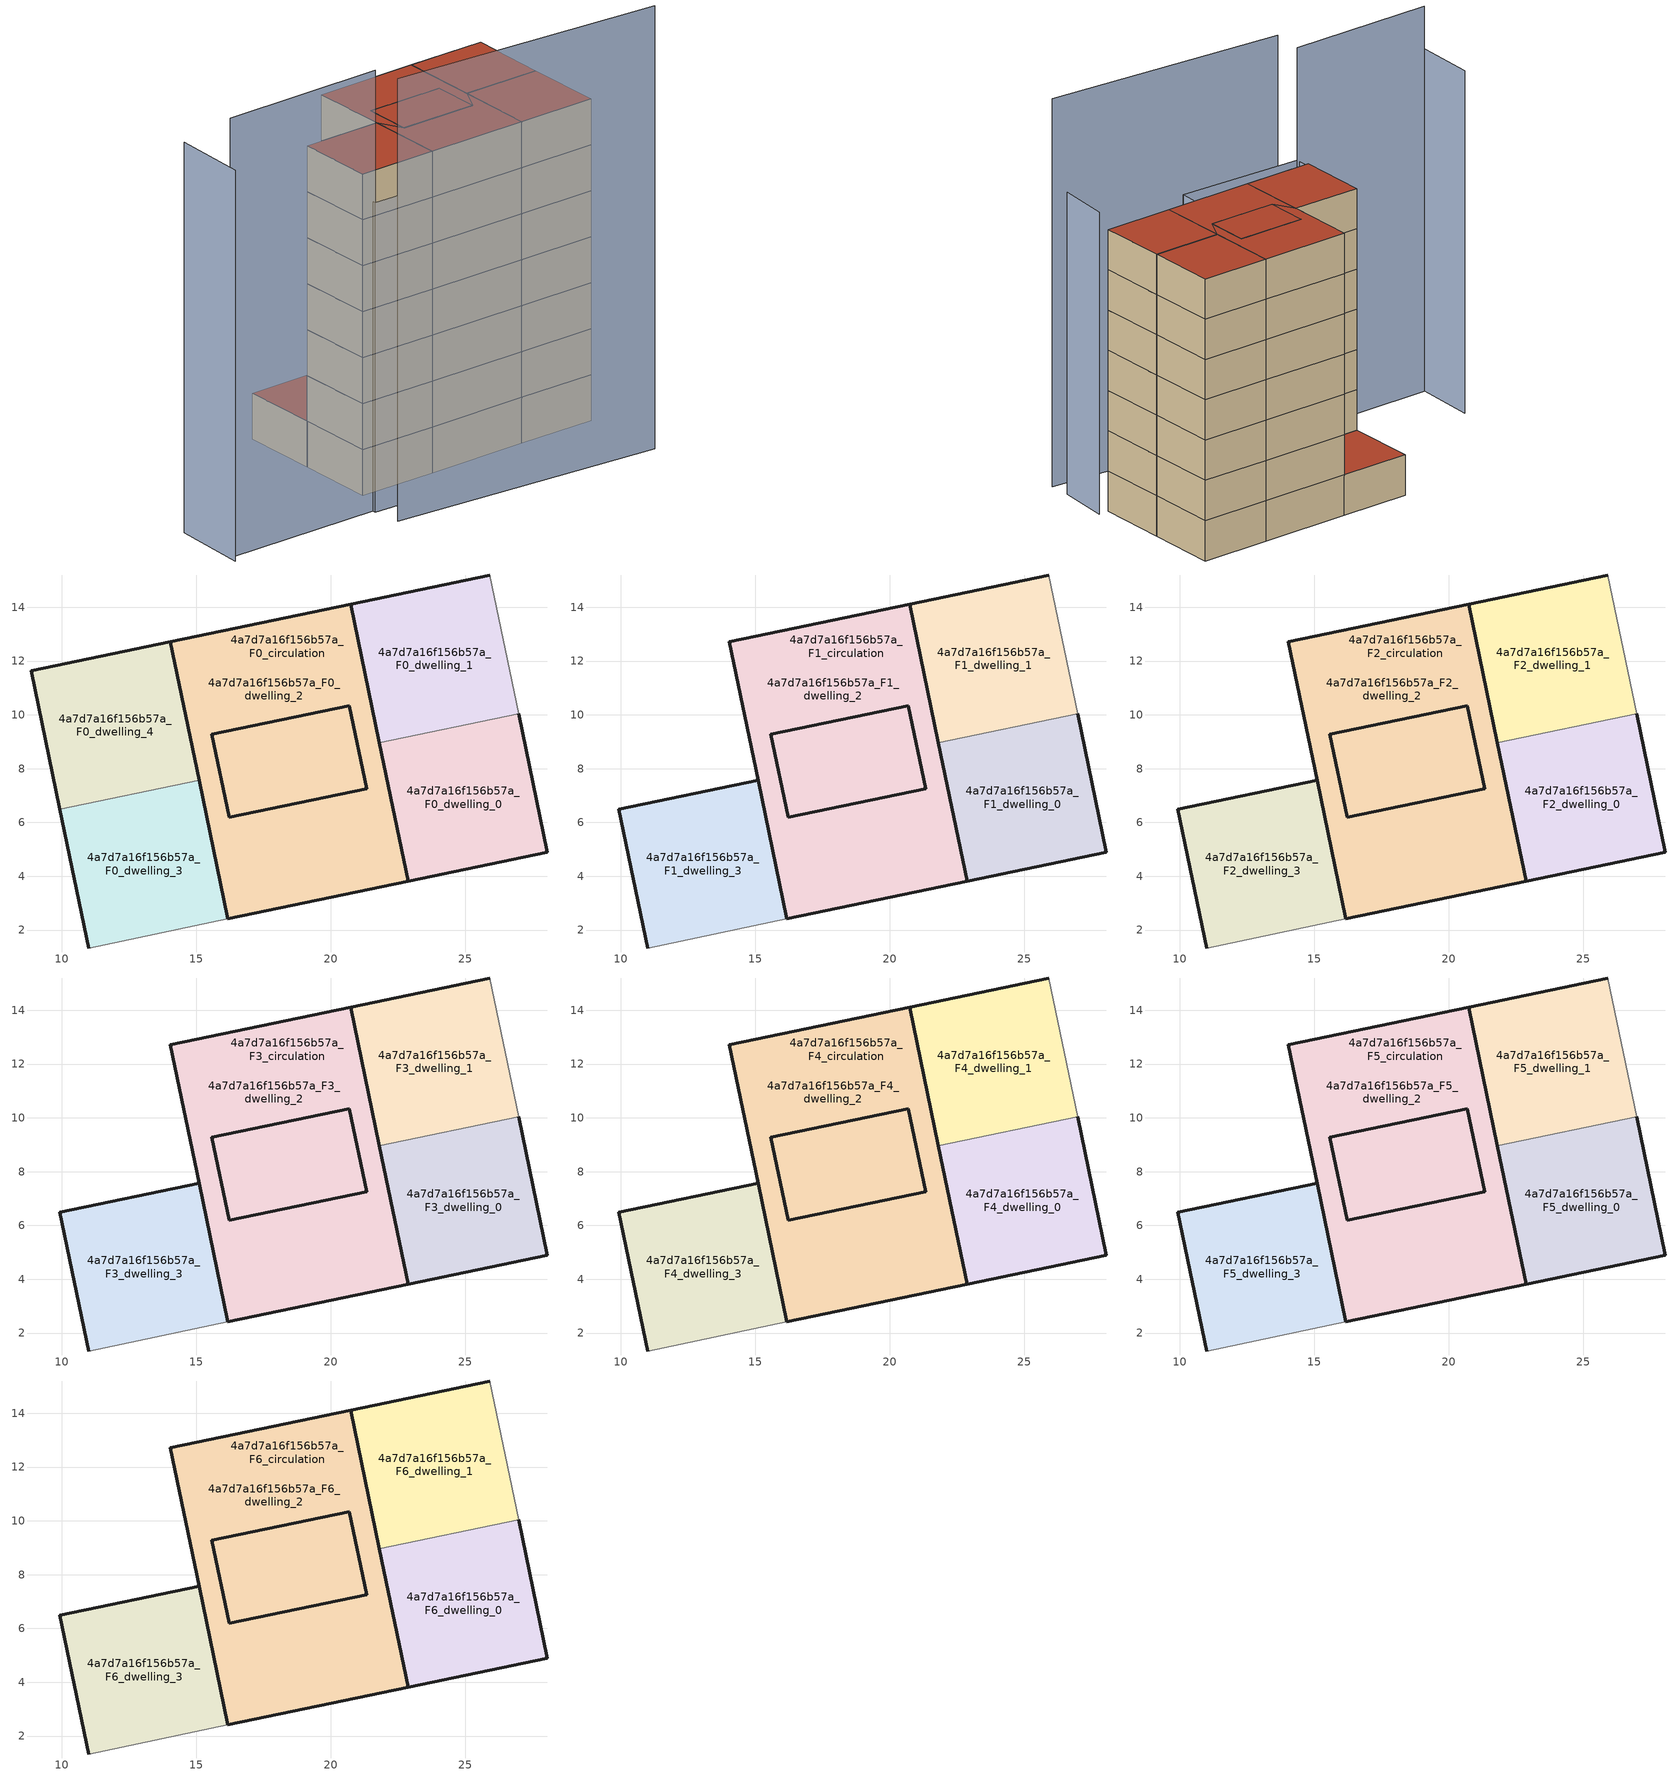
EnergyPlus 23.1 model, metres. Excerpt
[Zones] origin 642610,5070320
4a7d7a16f156b57a_F0_dwelling_0
 floor ground (EU_floor_Construction): 26.98,10.04 28.06,4.89 22.89,3.81 21.81,8.96 z0
 wall outside (EU_wall_Construction): 21.81,8.96 22.89,3.81 28.06,4.89 26.98,10.04 z0:3
 wall to 4a7d7a16f156b57a_F0_dwelling_1 (EU_wall_Construction): 26.98,10.04 21.81,8.96 z0:3
4a7d7a16f156b57a_F0_dwelling_1
 floor ground (EU_floor_Construction): 25.91,15.2 26.98,10.04 21.81,8.96 20.74,14.12 z0
 wall outside (EU_wall_Construction): 25.91,15.2 20.74,14.12 21.81,8.96 z0:3
 wall adiabatic (EU_wall_Construction): 26.98,10.04 25.91,15.2 z0:3
4a7d7a16f156b57a_F0_dwelling_2
 floor ground (EU_floor_Construction): 20.69,10.35 21.34,7.25 16.22,6.19 15.58,9.28 z0; 20.74,14.12 21.81,8.96 21.34,7.25 20.69,10.35 15.58,9.28 16.22,6.19 15.1,7.57 14.03,12.72 z0; 21.81,8.96 22.89,3.81 16.18,2.41 15.1,7.57 16.22,6.19 21.34,7.25 z0
 wall outside (EU_wall_Construction): 16.18,2.41 22.89,3.81 21.81,8.96 20.74,14.12 14.03,12.72 15.1,7.57 16.18,2.41 z0:3
4a7d7a16f156b57a_F0_dwelling_3
 floor ground (EU_floor_Construction): 15.1,7.57 16.18,2.41 11.01,1.33 9.93,6.49 z0
 wall outside (EU_wall_Construction): 16.18,2.41 15.1,7.57 / 9.93,6.49 11.01,1.33 z0:3
 wall adiabatic (EU_wall_Construction): 11.01,1.33 16.18,2.41 z0:3
 wall to 4a7d7a16f156b57a_F0_dwelling_4 (EU_wall_Construction): 15.1,7.57 9.93,6.49 z0:3
4a7d7a16f156b57a_F0_dwelling_4
 floor ground (EU_floor_Construction): 14.03,12.72 15.1,7.57 9.93,6.49 8.86,11.64 z0
 wall outside (EU_wall_Construction): 15.1,7.57 14.03,12.72 8.86,11.64 9.93,6.49 z0:3
 roof outside (EU_roof_Construction): 15.1,7.57 14.03,12.72 8.86,11.64 9.93,6.49 z3
4a7d7a16f156b57a_F0_circulation
 floor ground (EU_floor_Construction): 20.69,10.35 21.34,7.25 16.22,6.19 15.58,9.28 z0; 20.74,14.12 21.81,8.96 21.34,7.25 20.69,10.35 15.58,9.28 16.22,6.19 15.1,7.57 14.03,12.72 z0; 21.81,8.96 22.89,3.81 16.18,2.41 15.1,7.57 16.22,6.19 21.34,7.25 z0
 wall outside (EU_wall_Construction): 15.58,9.28 16.22,6.19 21.34,7.25 20.69,10.35 15.58,9.28 z0:3
4a7d7a16f156b57a_F1_dwelling_0
 floor to 4a7d7a16f156b57a_F0_dwelling_0 (EU_floor_Construction): 26.98,10.04 28.06,4.89 22.89,3.81 21.81,8.96 z3
 wall outside (EU_wall_Construction): 21.81,8.96 22.89,3.81 28.06,4.89 26.98,10.04 z3:6
 wall to 4a7d7a16f156b57a_F1_dwelling_1 (EU_wall_Construction): 26.98,10.04 21.81,8.96 z3:6
4a7d7a16f156b57a_F1_dwelling_1
 floor to 4a7d7a16f156b57a_F0_dwelling_1 (EU_floor_Construction): 25.91,15.2 26.98,10.04 21.81,8.96 20.74,14.12 z3
 wall outside (EU_wall_Construction): 25.91,15.2 20.74,14.12 21.81,8.96 z3:6
 wall adiabatic (EU_wall_Construction): 26.98,10.04 25.91,15.2 z3:6
4a7d7a16f156b57a_F1_dwelling_2
 floor outside (EU_floor_Construction): 21.81,8.96 22.89,3.81 16.18,2.41 15.1,7.57 16.22,6.19 21.34,7.25 z3; 20.74,14.12 21.81,8.96 21.34,7.25 20.69,10.35 15.58,9.28 16.22,6.19 15.1,7.57 14.03,12.72 z3; 20.69,10.35 21.34,7.25 16.22,6.19 15.58,9.28 z3
 wall outside (EU_wall_Construction): 16.18,2.41 22.89,3.81 21.81,8.96 20.74,14.12 14.03,12.72 15.1,7.57 16.18,2.41 z3:6
4a7d7a16f156b57a_F1_dwelling_3
 floor to 4a7d7a16f156b57a_F0_dwelling_3 (EU_floor_Construction): 15.1,7.57 16.18,2.41 11.01,1.33 9.93,6.49 z3
 wall outside (EU_wall_Construction): 16.18,2.41 15.1,7.57 9.93,6.49 11.01,1.33 z3:6
 wall adiabatic (EU_wall_Construction): 11.01,1.33 16.18,2.41 z3:6
4a7d7a16f156b57a_F1_circulation
 floor to 4a7d7a16f156b57a_F0_circulation (EU_floor_Construction): 20.69,10.35 21.34,7.25 16.22,6.19 15.58,9.28 z3; 20.74,14.12 21.81,8.96 21.34,7.25 20.69,10.35 15.58,9.28 16.22,6.19 15.1,7.57 14.03,12.72 z3; 21.81,8.96 22.89,3.81 16.18,2.41 15.1,7.57 16.22,6.19 21.34,7.25 z3
 wall outside (EU_wall_Construction): 15.58,9.28 16.22,6.19 21.34,7.25 20.69,10.35 15.58,9.28 z3:6
4a7d7a16f156b57a_F2_dwelling_0
 floor to 4a7d7a16f156b57a_F1_dwelling_0 (EU_floor_Construction): 26.98,10.04 28.06,4.89 22.89,3.81 21.81,8.96 z6
 wall outside (EU_wall_Construction): 21.81,8.96 22.89,3.81 28.06,4.89 26.98,10.04 z6:9
 wall to 4a7d7a16f156b57a_F2_dwelling_1 (EU_wall_Construction): 26.98,10.04 21.81,8.96 z6:9
4a7d7a16f156b57a_F2_dwelling_1
 floor to 4a7d7a16f156b57a_F1_dwelling_1 (EU_floor_Construction): 25.91,15.2 26.98,10.04 21.81,8.96 20.74,14.12 z6
 wall outside (EU_wall_Construction): 25.91,15.2 20.74,14.12 21.81,8.96 z6:9
 wall adiabatic (EU_wall_Construction): 26.98,10.04 25.91,15.2 z6:9
4a7d7a16f156b57a_F2_dwelling_2
 floor outside (EU_floor_Construction): 21.81,8.96 22.89,3.81 16.18,2.41 15.1,7.57 16.22,6.19 21.34,7.25 z6; 20.74,14.12 21.81,8.96 21.34,7.25 20.69,10.35 15.58,9.28 16.22,6.19 15.1,7.57 14.03,12.72 z6; 20.69,10.35 21.34,7.25 16.22,6.19 15.58,9.28 z6
 wall outside (EU_wall_Construction): 16.18,2.41 22.89,3.81 21.81,8.96 20.74,14.12 14.03,12.72 15.1,7.57 16.18,2.41 z6:9
4a7d7a16f156b57a_F2_dwelling_3
 floor to 4a7d7a16f156b57a_F1_dwelling_3 (EU_floor_Construction): 15.1,7.57 16.18,2.41 11.01,1.33 9.93,6.49 z6
 wall outside (EU_wall_Construction): 16.18,2.41 15.1,7.57 9.93,6.49 11.01,1.33 z6:9
 wall adiabatic (EU_wall_Construction): 11.01,1.33 16.18,2.41 z6:9
4a7d7a16f156b57a_F2_circulation
 floor to 4a7d7a16f156b57a_F1_circulation (EU_floor_Construction): 20.69,10.35 21.34,7.25 16.22,6.19 15.58,9.28 z6; 20.74,14.12 21.81,8.96 21.34,7.25 20.69,10.35 15.58,9.28 16.22,6.19 15.1,7.57 14.03,12.72 z6; 21.81,8.96 22.89,3.81 16.18,2.41 15.1,7.57 16.22,6.19 21.34,7.25 z6
 wall outside (EU_wall_Construction): 15.58,9.28 16.22,6.19 21.34,7.25 20.69,10.35 15.58,9.28 z6:9
4a7d7a16f156b57a_F3_dwelling_0
 floor to 4a7d7a16f156b57a_F2_dwelling_0 (EU_floor_Construction): 26.98,10.04 28.06,4.89 22.89,3.81 21.81,8.96 z9
 wall outside (EU_wall_Construction): 21.81,8.96 22.89,3.81 28.06,4.89 26.98,10.04 z9:12
 wall to 4a7d7a16f156b57a_F3_dwelling_1 (EU_wall_Construction): 26.98,10.04 21.81,8.96 z9:12
4a7d7a16f156b57a_F3_dwelling_1
 floor to 4a7d7a16f156b57a_F2_dwelling_1 (EU_floor_Construction): 25.91,15.2 26.98,10.04 21.81,8.96 20.74,14.12 z9
 wall outside (EU_wall_Construction): 25.91,15.2 20.74,14.12 21.81,8.96 z9:12
 wall adiabatic (EU_wall_Construction): 26.98,10.04 25.91,15.2 z9:12
4a7d7a16f156b57a_F3_dwelling_2
 floor outside (EU_floor_Construction): 21.81,8.96 22.89,3.81 16.18,2.41 15.1,7.57 16.22,6.19 21.34,7.25 z9; 20.74,14.12 21.81,8.96 21.34,7.25 20.69,10.35 15.58,9.28 16.22,6.19 15.1,7.57 14.03,12.72 z9; 20.69,10.35 21.34,7.25 16.22,6.19 15.58,9.28 z9
 wall outside (EU_wall_Construction): 16.18,2.41 22.89,3.81 21.81,8.96 20.74,14.12 14.03,12.72 15.1,7.57 16.18,2.41 z9:12
4a7d7a16f156b57a_F3_dwelling_3
 floor to 4a7d7a16f156b57a_F2_dwelling_3 (EU_floor_Construction): 15.1,7.57 16.18,2.41 11.01,1.33 9.93,6.49 z9
 wall outside (EU_wall_Construction): 16.18,2.41 15.1,7.57 9.93,6.49 11.01,1.33 z9:12
 wall adiabatic (EU_wall_Construction): 11.01,1.33 16.18,2.41 z9:12
4a7d7a16f156b57a_F3_circulation
 floor to 4a7d7a16f156b57a_F2_circulation (EU_floor_Construction): 20.69,10.35 21.34,7.25 16.22,6.19 15.58,9.28 z9; 20.74,14.12 21.81,8.96 21.34,7.25 20.69,10.35 15.58,9.28 16.22,6.19 15.1,7.57 14.03,12.72 z9; 21.81,8.96 22.89,3.81 16.18,2.41 15.1,7.57 16.22,6.19 21.34,7.25 z9
 wall outside (EU_wall_Construction): 15.58,9.28 16.22,6.19 21.34,7.25 20.69,10.35 15.58,9.28 z9:12
4a7d7a16f156b57a_F4_dwelling_0
 floor to 4a7d7a16f156b57a_F3_dwelling_0 (EU_floor_Construction): 26.98,10.04 28.06,4.89 22.89,3.81 21.81,8.96 z12
 wall outside (EU_wall_Construction): 21.81,8.96 22.89,3.81 28.06,4.89 26.98,10.04 z12:15
 wall to 4a7d7a16f156b57a_F4_dwelling_1 (EU_wall_Construction): 26.98,10.04 21.81,8.96 z12:15
4a7d7a16f156b57a_F4_dwelling_1
 floor to 4a7d7a16f156b57a_F3_dwelling_1 (EU_floor_Construction): 25.91,15.2 26.98,10.04 21.81,8.96 20.74,14.12 z12
 wall outside (EU_wall_Construction): 25.91,15.2 20.74,14.12 21.81,8.96 z12:15
 wall adiabatic (EU_wall_Construction): 26.98,10.04 25.91,15.2 z12:15
4a7d7a16f156b57a_F4_dwelling_2
 floor outside (EU_floor_Construction): 21.81,8.96 22.89,3.81 16.18,2.41 15.1,7.57 16.22,6.19 21.34,7.25 z12; 20.74,14.12 21.81,8.96 21.34,7.25 20.69,10.35 15.58,9.28 16.22,6.19 15.1,7.57 14.03,12.72 z12; 20.69,10.35 21.34,7.25 16.22,6.19 15.58,9.28 z12
 wall outside (EU_wall_Construction): 16.18,2.41 22.89,3.81 21.81,8.96 20.74,14.12 14.03,12.72 15.1,7.57 16.18,2.41 z12:15
4a7d7a16f156b57a_F4_dwelling_3
 floor to 4a7d7a16f156b57a_F3_dwelling_3 (EU_floor_Construction): 15.1,7.57 16.18,2.41 11.01,1.33 9.93,6.49 z12
 wall outside (EU_wall_Construction): 16.18,2.41 15.1,7.57 9.93,6.49 11.01,1.33 z12:15
 wall adiabatic (EU_wall_Construction): 11.01,1.33 16.18,2.41 z12:15
4a7d7a16f156b57a_F4_circulation
 floor to 4a7d7a16f156b57a_F3_circulation (EU_floor_Construction): 20.69,10.35 21.34,7.25 16.22,6.19 15.58,9.28 z12; 20.74,14.12 21.81,8.96 21.34,7.25 20.69,10.35 15.58,9.28 16.22,6.19 15.1,7.57 14.03,12.72 z12; 21.81,8.96 22.89,3.81 16.18,2.41 15.1,7.57 16.22,6.19 21.34,7.25 z12
 wall outside (EU_wall_Construction): 15.58,9.28 16.22,6.19 21.34,7.25 20.69,10.35 15.58,9.28 z12:15
4a7d7a16f156b57a_F5_dwelling_0
 floor to 4a7d7a16f156b57a_F4_dwelling_0 (EU_floor_Construction): 26.98,10.04 28.06,4.89 22.89,3.81 21.81,8.96 z15
 wall outside (EU_wall_Construction): 21.81,8.96 22.89,3.81 28.06,4.89 26.98,10.04 z15:18
 wall to 4a7d7a16f156b57a_F5_dwelling_1 (EU_wall_Construction): 26.98,10.04 21.81,8.96 z15:18
4a7d7a16f156b57a_F5_dwelling_1
 floor to 4a7d7a16f156b57a_F4_dwelling_1 (EU_floor_Construction): 25.91,15.2 26.98,10.04 21.81,8.96 20.74,14.12 z15
 wall outside (EU_wall_Construction): 25.91,15.2 20.74,14.12 21.81,8.96 z15:18
 wall adiabatic (EU_wall_Construction): 26.98,10.04 25.91,15.2 z15:18
4a7d7a16f156b57a_F5_dwelling_2
 floor outside (EU_floor_Construction): 21.81,8.96 22.89,3.81 16.18,2.41 15.1,7.57 16.22,6.19 21.34,7.25 z15; 20.74,14.12 21.81,8.96 21.34,7.25 20.69,10.35 15.58,9.28 16.22,6.19 15.1,7.57 14.03,12.72 z15; 20.69,10.35 21.34,7.25 16.22,6.19 15.58,9.28 z15
 wall outside (EU_wall_Construction): 16.18,2.41 22.89,3.81 21.81,8.96 20.74,14.12 14.03,12.72 15.1,7.57 16.18,2.41 z15:18
4a7d7a16f156b57a_F5_dwelling_3
 floor to 4a7d7a16f156b57a_F4_dwelling_3 (EU_floor_Construction): 15.1,7.57 16.18,2.41 11.01,1.33 9.93,6.49 z15
 wall outside (EU_wall_Construction): 16.18,2.41 15.1,7.57 9.93,6.49 11.01,1.33 z15:18
 wall adiabatic (EU_wall_Construction): 11.01,1.33 16.18,2.41 z15:18
4a7d7a16f156b57a_F5_circulation
 floor to 4a7d7a16f156b57a_F4_circulation (EU_floor_Construction): 20.69,10.35 21.34,7.25 16.22,6.19 15.58,9.28 z15; 20.74,14.12 21.81,8.96 21.34,7.25 20.69,10.35 15.58,9.28 16.22,6.19 15.1,7.57 14.03,12.72 z15; 21.81,8.96 22.89,3.81 16.18,2.41 15.1,7.57 16.22,6.19 21.34,7.25 z15
 wall outside (EU_wall_Construction): 15.58,9.28 16.22,6.19 21.34,7.25 20.69,10.35 15.58,9.28 z15:18
4a7d7a16f156b57a_F6_dwelling_0
 floor to 4a7d7a16f156b57a_F5_dwelling_0 (EU_floor_Construction): 26.98,10.04 28.06,4.89 22.89,3.81 21.81,8.96 z18
 wall outside (EU_wall_Construction): 21.81,8.96 22.89,3.81 28.06,4.89 26.98,10.04 z18:21
 wall to 4a7d7a16f156b57a_F6_dwelling_1 (EU_wall_Construction): 26.98,10.04 21.81,8.96 z18:21
 roof outside (EU_roof_Construction): 28.06,4.89 26.98,10.04 21.81,8.96 22.89,3.81 z21
4a7d7a16f156b57a_F6_dwelling_1
 floor to 4a7d7a16f156b57a_F5_dwelling_1 (EU_floor_Construction): 25.91,15.2 26.98,10.04 21.81,8.96 20.74,14.12 z18
 wall outside (EU_wall_Construction): 25.91,15.2 20.74,14.12 21.81,8.96 z18:21
 wall adiabatic (EU_wall_Construction): 26.98,10.04 25.91,15.2 z18:21
 roof outside (EU_roof_Construction): 26.98,10.04 25.91,15.2 20.74,14.12 21.81,8.96 z21
4a7d7a16f156b57a_F6_dwelling_2
 floor outside (EU_floor_Construction): 21.81,8.96 22.89,3.81 16.18,2.41 15.1,7.57 16.22,6.19 21.34,7.25 z18; 20.74,14.12 21.81,8.96 21.34,7.25 20.69,10.35 15.58,9.28 16.22,6.19 15.1,7.57 14.03,12.72 z18; 20.69,10.35 21.34,7.25 16.22,6.19 15.58,9.28 z18
 wall outside (EU_wall_Construction): 16.18,2.41 22.89,3.81 21.81,8.96 20.74,14.12 14.03,12.72 15.1,7.57 16.18,2.41 z18:21
 roof outside (EU_roof_Construction): 21.34,7.25 21.81,8.96 20.74,14.12 14.03,12.72 15.1,7.57 16.22,6.19 15.58,9.28 20.69,10.35 z21; 21.34,7.25 20.69,10.35 15.58,9.28 16.22,6.19 z21; 22.89,3.81 21.81,8.96 21.34,7.25 16.22,6.19 15.1,7.57 16.18,2.41 z21
4a7d7a16f156b57a_F6_dwelling_3
 floor to 4a7d7a16f156b57a_F5_dwelling_3 (EU_floor_Construction): 15.1,7.57 16.18,2.41 11.01,1.33 9.93,6.49 z18
 wall outside (EU_wall_Construction): 16.18,2.41 15.1,7.57 9.93,6.49 11.01,1.33 z18:21
 wall adiabatic (EU_wall_Construction): 11.01,1.33 16.18,2.41 z18:21
 roof outside (EU_roof_Construction): 16.18,2.41 15.1,7.57 9.93,6.49 11.01,1.33 z21
4a7d7a16f156b57a_F6_circulation
 floor to 4a7d7a16f156b57a_F5_circulation (EU_floor_Construction): 20.69,10.35 21.34,7.25 16.22,6.19 15.58,9.28 z18; 20.74,14.12 21.81,8.96 21.34,7.25 20.69,10.35 15.58,9.28 16.22,6.19 15.1,7.57 14.03,12.72 z18; 21.81,8.96 22.89,3.81 16.18,2.41 15.1,7.57 16.22,6.19 21.34,7.25 z18
 wall outside (EU_wall_Construction): 15.58,9.28 16.22,6.19 21.34,7.25 20.69,10.35 15.58,9.28 z18:21
 roof outside (EU_roof_Construction): 21.34,7.25 21.81,8.96 20.74,14.12 14.03,12.72 15.1,7.57 16.22,6.19 15.58,9.28 20.69,10.35 z21; 21.34,7.25 20.69,10.35 15.58,9.28 16.22,6.19 z21; 22.89,3.81 21.81,8.96 21.34,7.25 16.22,6.19 15.1,7.57 16.18,2.41 z21
shading: 11.17,-2.91 29.6,-0.47 z0:28.9; 10.18,1.34 19.69,2.93 / 19.69,2.93 20.1,0.5 / 20.1,0.5 10.59,-1.1 / 10.59,-1.1 10.18,1.34 z0:20.2; 29.27,1.12 28.8,5.03 z0:22.5; -0.1,-3.12 10.74,-0.85 z0:28.7; -0.91,1.37 -0.03,-3.66 z0:25.5
[Building]
EU S2 Campaign: North Axis=0; Terrain=City; Solar Distribution=FullExterior
[Site:Location]
Lyon-Bron: Latitude=45.75; Longitude=5; Time Zone=1; Elevation=198
[SizingPeriod:WeatherFileDays]
AnnualSizingPeriod: Begin Month=1; Begin Day of Month=1; End Month=12; End Day of Month=31; Day of Week for Start Day=Monday; Use Weather File Daylight Saving Period=No; Use Weather File Rain and Snow Indicators=No
[MATERIAL]
EU_InternalMass_Material: Roughness=MediumRough; Thickness=0.1; Conductivity=1; Density=1800; Specific Heat=900; Thermal Absorptance=0.9; Solar Absorptance=0.7; Visible Absorptance=0.7
[MATERIAL:NOMASS] Roughness=MediumRough; Thermal Absorptance=0.9; Solar Absorptance=0.7; Visible Absorptance=0.7
Name | Thermal Resistance
EU_wall_NoMass | 0.776494
EU_roof_NoMass | 0.486893
EU_floor_NoMass | 0.421597
[CONSTRUCTION]
EU_wall_Construction: EU_wall_NoMass
EU_roof_Construction: EU_roof_NoMass
EU_floor_Construction: EU_floor_NoMass
EU_InternalMass_Construction: EU_InternalMass_Material
[ZONE] Type=1; Multiplier=1; Ceiling Height=autocalculate; Floor Area=autocalculate; Part of Total Floor Area=Yes
Name | Volume
4a7d7a16f156b57a_F0_dwelling_0; 4a7d7a16f156b57a_F1_dwelling_0; 4a7d7a16f156b57a_F2_dwelling_0; 4a7d7a16f156b57a_F3_dwelling_0; 4a7d7a16f156b57a_F4_dwelling_0; 4a7d7a16f156b57a_F5_dwelling_0; 4a7d7a16f156b57a_F6_dwelling_0; 4a7d7a16f156b57a_F0_dwelling_4 | 83.4734
4a7d7a16f156b57a_F0_dwelling_1; 4a7d7a16f156b57a_F1_dwelling_1; 4a7d7a16f156b57a_F2_dwelling_1; 4a7d7a16f156b57a_F3_dwelling_1; 4a7d7a16f156b57a_F4_dwelling_1; 4a7d7a16f156b57a_F5_dwelling_1; 4a7d7a16f156b57a_F6_dwelling_1 | 83.4727
4a7d7a16f156b57a_F0_dwelling_2; 4a7d7a16f156b57a_F1_dwelling_2; 4a7d7a16f156b57a_F2_dwelling_2; 4a7d7a16f156b57a_F3_dwelling_2; 4a7d7a16f156b57a_F4_dwelling_2; 4a7d7a16f156b57a_F5_dwelling_2; 4a7d7a16f156b57a_F6_dwelling_2; 4a7d7a16f156b57a_F0_circulation; 4a7d7a16f156b57a_F1_circulation; 4a7d7a16f156b57a_F2_circulation; 4a7d7a16f156b57a_F3_circulation; 4a7d7a16f156b57a_F4_circulation; 4a7d7a16f156b57a_F5_circulation; 4a7d7a16f156b57a_F6_circulation | 216.48
4a7d7a16f156b57a_F0_dwelling_3; 4a7d7a16f156b57a_F1_dwelling_3; 4a7d7a16f156b57a_F2_dwelling_3; 4a7d7a16f156b57a_F3_dwelling_3; 4a7d7a16f156b57a_F4_dwelling_3; 4a7d7a16f156b57a_F5_dwelling_3; 4a7d7a16f156b57a_F6_dwelling_3 | 83.4749
[INTERNALMASS] Construction=EU_InternalMass_Construction
Name | Zone or ZoneList | Surface Area
4a7d7a16f156b57a_F0_dwelling_0_EU_InternalMass | 4a7d7a16f156b57a_F0_dwelling_0 | 27.8244
4a7d7a16f156b57a_F0_dwelling_1_EU_InternalMass | 4a7d7a16f156b57a_F0_dwelling_1 | 27.8244
4a7d7a16f156b57a_F0_dwelling_2_EU_InternalMass | 4a7d7a16f156b57a_F0_dwelling_2 | 55.6488
4a7d7a16f156b57a_F0_dwelling_3_EU_InternalMass | 4a7d7a16f156b57a_F0_dwelling_3 | 27.8244
4a7d7a16f156b57a_F0_dwelling_4_EU_InternalMass | 4a7d7a16f156b57a_F0_dwelling_4 | 27.8244
4a7d7a16f156b57a_F1_dwelling_0_EU_InternalMass | 4a7d7a16f156b57a_F1_dwelling_0 | 41.7366
4a7d7a16f156b57a_F1_dwelling_1_EU_InternalMass | 4a7d7a16f156b57a_F1_dwelling_1 | 41.7366
4a7d7a16f156b57a_F1_dwelling_2_EU_InternalMass | 4a7d7a16f156b57a_F1_dwelling_2 | 41.7366
4a7d7a16f156b57a_F1_dwelling_3_EU_InternalMass | 4a7d7a16f156b57a_F1_dwelling_3 | 41.7366
4a7d7a16f156b57a_F2_dwelling_0_EU_InternalMass | 4a7d7a16f156b57a_F2_dwelling_0 | 41.7366
4a7d7a16f156b57a_F2_dwelling_1_EU_InternalMass | 4a7d7a16f156b57a_F2_dwelling_1 | 41.7366
4a7d7a16f156b57a_F2_dwelling_2_EU_InternalMass | 4a7d7a16f156b57a_F2_dwelling_2 | 41.7366
4a7d7a16f156b57a_F2_dwelling_3_EU_InternalMass | 4a7d7a16f156b57a_F2_dwelling_3 | 41.7366
4a7d7a16f156b57a_F3_dwelling_0_EU_InternalMass | 4a7d7a16f156b57a_F3_dwelling_0 | 41.7366
4a7d7a16f156b57a_F3_dwelling_1_EU_InternalMass | 4a7d7a16f156b57a_F3_dwelling_1 | 41.7366
4a7d7a16f156b57a_F3_dwelling_2_EU_InternalMass | 4a7d7a16f156b57a_F3_dwelling_2 | 41.7366
4a7d7a16f156b57a_F3_dwelling_3_EU_InternalMass | 4a7d7a16f156b57a_F3_dwelling_3 | 41.7366
4a7d7a16f156b57a_F4_dwelling_0_EU_InternalMass | 4a7d7a16f156b57a_F4_dwelling_0 | 41.7366
4a7d7a16f156b57a_F4_dwelling_1_EU_InternalMass | 4a7d7a16f156b57a_F4_dwelling_1 | 41.7366
4a7d7a16f156b57a_F4_dwelling_2_EU_InternalMass | 4a7d7a16f156b57a_F4_dwelling_2 | 41.7366
4a7d7a16f156b57a_F4_dwelling_3_EU_InternalMass | 4a7d7a16f156b57a_F4_dwelling_3 | 41.7366
4a7d7a16f156b57a_F5_dwelling_0_EU_InternalMass | 4a7d7a16f156b57a_F5_dwelling_0 | 41.7366
4a7d7a16f156b57a_F5_dwelling_1_EU_InternalMass | 4a7d7a16f156b57a_F5_dwelling_1 | 41.7366
4a7d7a16f156b57a_F5_dwelling_2_EU_InternalMass | 4a7d7a16f156b57a_F5_dwelling_2 | 41.7366
4a7d7a16f156b57a_F5_dwelling_3_EU_InternalMass | 4a7d7a16f156b57a_F5_dwelling_3 | 41.7366
4a7d7a16f156b57a_F6_dwelling_0_EU_InternalMass | 4a7d7a16f156b57a_F6_dwelling_0 | 41.7366
4a7d7a16f156b57a_F6_dwelling_1_EU_InternalMass | 4a7d7a16f156b57a_F6_dwelling_1 | 41.7366
4a7d7a16f156b57a_F6_dwelling_2_EU_InternalMass | 4a7d7a16f156b57a_F6_dwelling_2 | 41.7366
4a7d7a16f156b57a_F6_dwelling_3_EU_InternalMass | 4a7d7a16f156b57a_F6_dwelling_3 | 41.7366
[OTHEREQUIPMENT] Fuel Type=Electricity; Design Level Calculation Method=Watts/Area; Power per Zone Floor Area=1; Fraction Latent=0; Fraction Radiant=0; Fraction Lost=0; Carbon Dioxide Generation Rate=0; EndUse Subcategory=EU_Step8_InternalGains
Name | Zone or ZoneList or Space or SpaceList | Schedule
EU_Step8_InternalGain_4a7d7a16f156b57a_F0_dwelling_0_f000 | 4a7d7a16f156b57a_F0_dwelling_0 | EU_Step8_GainSchedule_4a7d7a16f156b57a_F0_dwelling_0_f000
EU_Step8_InternalGain_4a7d7a16f156b57a_F0_dwelling_1_f000 | 4a7d7a16f156b57a_F0_dwelling_1 | EU_Step8_GainSchedule_4a7d7a16f156b57a_F0_dwelling_1_f000
EU_Step8_InternalGain_4a7d7a16f156b57a_F0_dwelling_2_f000 | 4a7d7a16f156b57a_F0_dwelling_2 | EU_Step8_GainSchedule_4a7d7a16f156b57a_F0_dwelling_2_f000
EU_Step8_InternalGain_4a7d7a16f156b57a_F0_dwelling_3_f000 | 4a7d7a16f156b57a_F0_dwelling_3 | EU_Step8_GainSchedule_4a7d7a16f156b57a_F0_dwelling_3_f000
EU_Step8_InternalGain_4a7d7a16f156b57a_F0_dwelling_4_f000 | 4a7d7a16f156b57a_F0_dwelling_4 | EU_Step8_GainSchedule_4a7d7a16f156b57a_F0_dwelling_4_f000
EU_Step8_InternalGain_4a7d7a16f156b57a_F1_dwelling_0_f000 | 4a7d7a16f156b57a_F1_dwelling_0 | EU_Step8_GainSchedule_4a7d7a16f156b57a_F1_dwelling_0_f000
EU_Step8_InternalGain_4a7d7a16f156b57a_F1_dwelling_1_f000 | 4a7d7a16f156b57a_F1_dwelling_1 | EU_Step8_GainSchedule_4a7d7a16f156b57a_F1_dwelling_1_f000
EU_Step8_InternalGain_4a7d7a16f156b57a_F1_dwelling_2_f000 | 4a7d7a16f156b57a_F1_dwelling_2 | EU_Step8_GainSchedule_4a7d7a16f156b57a_F1_dwelling_2_f000
EU_Step8_InternalGain_4a7d7a16f156b57a_F1_dwelling_3_f000 | 4a7d7a16f156b57a_F1_dwelling_3 | EU_Step8_GainSchedule_4a7d7a16f156b57a_F1_dwelling_3_f000
EU_Step8_InternalGain_4a7d7a16f156b57a_F2_dwelling_0_f000 | 4a7d7a16f156b57a_F2_dwelling_0 | EU_Step8_GainSchedule_4a7d7a16f156b57a_F2_dwelling_0_f000
EU_Step8_InternalGain_4a7d7a16f156b57a_F2_dwelling_1_f000 | 4a7d7a16f156b57a_F2_dwelling_1 | EU_Step8_GainSchedule_4a7d7a16f156b57a_F2_dwelling_1_f000
EU_Step8_InternalGain_4a7d7a16f156b57a_F2_dwelling_2_f000 | 4a7d7a16f156b57a_F2_dwelling_2 | EU_Step8_GainSchedule_4a7d7a16f156b57a_F2_dwelling_2_f000
EU_Step8_InternalGain_4a7d7a16f156b57a_F2_dwelling_3_f000 | 4a7d7a16f156b57a_F2_dwelling_3 | EU_Step8_GainSchedule_4a7d7a16f156b57a_F2_dwelling_3_f000
EU_Step8_InternalGain_4a7d7a16f156b57a_F3_dwelling_0_f000 | 4a7d7a16f156b57a_F3_dwelling_0 | EU_Step8_GainSchedule_4a7d7a16f156b57a_F3_dwelling_0_f000
EU_Step8_InternalGain_4a7d7a16f156b57a_F3_dwelling_1_f000 | 4a7d7a16f156b57a_F3_dwelling_1 | EU_Step8_GainSchedule_4a7d7a16f156b57a_F3_dwelling_1_f000
EU_Step8_InternalGain_4a7d7a16f156b57a_F3_dwelling_2_f000 | 4a7d7a16f156b57a_F3_dwelling_2 | EU_Step8_GainSchedule_4a7d7a16f156b57a_F3_dwelling_2_f000
EU_Step8_InternalGain_4a7d7a16f156b57a_F3_dwelling_3_f000 | 4a7d7a16f156b57a_F3_dwelling_3 | EU_Step8_GainSchedule_4a7d7a16f156b57a_F3_dwelling_3_f000
EU_Step8_InternalGain_4a7d7a16f156b57a_F4_dwelling_0_f000 | 4a7d7a16f156b57a_F4_dwelling_0 | EU_Step8_GainSchedule_4a7d7a16f156b57a_F4_dwelling_0_f000
EU_Step8_InternalGain_4a7d7a16f156b57a_F4_dwelling_1_f000 | 4a7d7a16f156b57a_F4_dwelling_1 | EU_Step8_GainSchedule_4a7d7a16f156b57a_F4_dwelling_1_f000
EU_Step8_InternalGain_4a7d7a16f156b57a_F4_dwelling_2_f000 | 4a7d7a16f156b57a_F4_dwelling_2 | EU_Step8_GainSchedule_4a7d7a16f156b57a_F4_dwelling_2_f000
EU_Step8_InternalGain_4a7d7a16f156b57a_F4_dwelling_3_f000 | 4a7d7a16f156b57a_F4_dwelling_3 | EU_Step8_GainSchedule_4a7d7a16f156b57a_F4_dwelling_3_f000
EU_Step8_InternalGain_4a7d7a16f156b57a_F5_dwelling_0_f000 | 4a7d7a16f156b57a_F5_dwelling_0 | EU_Step8_GainSchedule_4a7d7a16f156b57a_F5_dwelling_0_f000
EU_Step8_InternalGain_4a7d7a16f156b57a_F5_dwelling_1_f000 | 4a7d7a16f156b57a_F5_dwelling_1 | EU_Step8_GainSchedule_4a7d7a16f156b57a_F5_dwelling_1_f000
EU_Step8_InternalGain_4a7d7a16f156b57a_F5_dwelling_2_f000 | 4a7d7a16f156b57a_F5_dwelling_2 | EU_Step8_GainSchedule_4a7d7a16f156b57a_F5_dwelling_2_f000
EU_Step8_InternalGain_4a7d7a16f156b57a_F5_dwelling_3_f000 | 4a7d7a16f156b57a_F5_dwelling_3 | EU_Step8_GainSchedule_4a7d7a16f156b57a_F5_dwelling_3_f000
EU_Step8_InternalGain_4a7d7a16f156b57a_F6_dwelling_0_f000 | 4a7d7a16f156b57a_F6_dwelling_0 | EU_Step8_GainSchedule_4a7d7a16f156b57a_F6_dwelling_0_f000
EU_Step8_InternalGain_4a7d7a16f156b57a_F6_dwelling_1_f000 | 4a7d7a16f156b57a_F6_dwelling_1 | EU_Step8_GainSchedule_4a7d7a16f156b57a_F6_dwelling_1_f000
EU_Step8_InternalGain_4a7d7a16f156b57a_F6_dwelling_2_f000 | 4a7d7a16f156b57a_F6_dwelling_2 | EU_Step8_GainSchedule_4a7d7a16f156b57a_F6_dwelling_2_f000
EU_Step8_InternalGain_4a7d7a16f156b57a_F6_dwelling_3_f000 | 4a7d7a16f156b57a_F6_dwelling_3 | EU_Step8_GainSchedule_4a7d7a16f156b57a_F6_dwelling_3_f000
[ZONEINFILTRATION:DESIGNFLOWRATE] Schedule=EU_AlwaysOn; Design Flow Rate Calculation Method=Flow/Area; Flow Rate per Floor Area=0.0005; Constant Term Coefficient=1; Temperature Term Coefficient=0; Velocity Term Coefficient=0; Velocity Squared Term Coefficient=0
Name | Zone or ZoneList or Space or SpaceList
EU_Circulation_Infiltration_4a7d7a16f156b57a_F0_circulation | 4a7d7a16f156b57a_F0_circulation
EU_Circulation_Infiltration_4a7d7a16f156b57a_F1_circulation | 4a7d7a16f156b57a_F1_circulation
EU_Circulation_Infiltration_4a7d7a16f156b57a_F2_circulation | 4a7d7a16f156b57a_F2_circulation
EU_Circulation_Infiltration_4a7d7a16f156b57a_F3_circulation | 4a7d7a16f156b57a_F3_circulation
EU_Circulation_Infiltration_4a7d7a16f156b57a_F4_circulation | 4a7d7a16f156b57a_F4_circulation
EU_Circulation_Infiltration_4a7d7a16f156b57a_F5_circulation | 4a7d7a16f156b57a_F5_circulation
EU_Circulation_Infiltration_4a7d7a16f156b57a_F6_circulation | 4a7d7a16f156b57a_F6_circulation
[ZONEVENTILATION:DESIGNFLOWRATE] Schedule=EU_AlwaysOn; Design Flow Rate Calculation Method=AirChanges/Hour; Air Changes per Hour=0.693814; Ventilation Type=Natural; Fan Pressure Rise=0; Fan Total Efficiency=1; Constant Term Coefficient=1; Temperature Term Coefficient=0; Velocity Term Coefficient=0; Velocity Squared Term Coefficient=0; Minimum Indoor Temperature=-100; Maximum Indoor Temperature=100; Delta Temperature=-100; Minimum Outdoor Temperature=-100; Maximum Outdoor Temperature=100; Maximum Wind Speed=40
Name | Zone or ZoneList or Space or SpaceList
EU_ConstantAir_4a7d7a16f156b57a_F0_dwelling_0 | 4a7d7a16f156b57a_F0_dwelling_0
EU_ConstantAir_4a7d7a16f156b57a_F0_dwelling_1 | 4a7d7a16f156b57a_F0_dwelling_1
EU_ConstantAir_4a7d7a16f156b57a_F0_dwelling_2 | 4a7d7a16f156b57a_F0_dwelling_2
EU_ConstantAir_4a7d7a16f156b57a_F0_dwelling_3 | 4a7d7a16f156b57a_F0_dwelling_3
EU_ConstantAir_4a7d7a16f156b57a_F0_dwelling_4 | 4a7d7a16f156b57a_F0_dwelling_4
EU_ConstantAir_4a7d7a16f156b57a_F1_dwelling_0 | 4a7d7a16f156b57a_F1_dwelling_0
EU_ConstantAir_4a7d7a16f156b57a_F1_dwelling_1 | 4a7d7a16f156b57a_F1_dwelling_1
EU_ConstantAir_4a7d7a16f156b57a_F1_dwelling_2 | 4a7d7a16f156b57a_F1_dwelling_2
EU_ConstantAir_4a7d7a16f156b57a_F1_dwelling_3 | 4a7d7a16f156b57a_F1_dwelling_3
EU_ConstantAir_4a7d7a16f156b57a_F2_dwelling_0 | 4a7d7a16f156b57a_F2_dwelling_0
EU_ConstantAir_4a7d7a16f156b57a_F2_dwelling_1 | 4a7d7a16f156b57a_F2_dwelling_1
EU_ConstantAir_4a7d7a16f156b57a_F2_dwelling_2 | 4a7d7a16f156b57a_F2_dwelling_2
EU_ConstantAir_4a7d7a16f156b57a_F2_dwelling_3 | 4a7d7a16f156b57a_F2_dwelling_3
EU_ConstantAir_4a7d7a16f156b57a_F3_dwelling_0 | 4a7d7a16f156b57a_F3_dwelling_0
EU_ConstantAir_4a7d7a16f156b57a_F3_dwelling_1 | 4a7d7a16f156b57a_F3_dwelling_1
EU_ConstantAir_4a7d7a16f156b57a_F3_dwelling_2 | 4a7d7a16f156b57a_F3_dwelling_2
EU_ConstantAir_4a7d7a16f156b57a_F3_dwelling_3 | 4a7d7a16f156b57a_F3_dwelling_3
EU_ConstantAir_4a7d7a16f156b57a_F4_dwelling_0 | 4a7d7a16f156b57a_F4_dwelling_0
EU_ConstantAir_4a7d7a16f156b57a_F4_dwelling_1 | 4a7d7a16f156b57a_F4_dwelling_1
EU_ConstantAir_4a7d7a16f156b57a_F4_dwelling_2 | 4a7d7a16f156b57a_F4_dwelling_2
EU_ConstantAir_4a7d7a16f156b57a_F4_dwelling_3 | 4a7d7a16f156b57a_F4_dwelling_3
EU_ConstantAir_4a7d7a16f156b57a_F5_dwelling_0 | 4a7d7a16f156b57a_F5_dwelling_0
EU_ConstantAir_4a7d7a16f156b57a_F5_dwelling_1 | 4a7d7a16f156b57a_F5_dwelling_1
EU_ConstantAir_4a7d7a16f156b57a_F5_dwelling_2 | 4a7d7a16f156b57a_F5_dwelling_2
EU_ConstantAir_4a7d7a16f156b57a_F5_dwelling_3 | 4a7d7a16f156b57a_F5_dwelling_3
EU_ConstantAir_4a7d7a16f156b57a_F6_dwelling_0 | 4a7d7a16f156b57a_F6_dwelling_0
EU_ConstantAir_4a7d7a16f156b57a_F6_dwelling_1 | 4a7d7a16f156b57a_F6_dwelling_1
EU_ConstantAir_4a7d7a16f156b57a_F6_dwelling_2 | 4a7d7a16f156b57a_F6_dwelling_2
EU_ConstantAir_4a7d7a16f156b57a_F6_dwelling_3 | 4a7d7a16f156b57a_F6_dwelling_3
[HVACTEMPLATE:THERMOSTAT] Constant Heating Setpoint=20; Constant Cooling Setpoint=50
EU_HeatOnly_4a7d7a16f156b57a_F0_dwelling_0; EU_HeatOnly_4a7d7a16f156b57a_F0_dwelling_1; EU_HeatOnly_4a7d7a16f156b57a_F0_dwelling_2; EU_HeatOnly_4a7d7a16f156b57a_F0_dwelling_3; EU_HeatOnly_4a7d7a16f156b57a_F0_dwelling_4; EU_HeatOnly_4a7d7a16f156b57a_F1_dwelling_0; EU_HeatOnly_4a7d7a16f156b57a_F1_dwelling_1; EU_HeatOnly_4a7d7a16f156b57a_F1_dwelling_2; EU_HeatOnly_4a7d7a16f156b57a_F1_dwelling_3; EU_HeatOnly_4a7d7a16f156b57a_F2_dwelling_0; EU_HeatOnly_4a7d7a16f156b57a_F2_dwelling_1; EU_HeatOnly_4a7d7a16f156b57a_F2_dwelling_2; EU_HeatOnly_4a7d7a16f156b57a_F2_dwelling_3; EU_HeatOnly_4a7d7a16f156b57a_F3_dwelling_0; EU_HeatOnly_4a7d7a16f156b57a_F3_dwelling_1; EU_HeatOnly_4a7d7a16f156b57a_F3_dwelling_2; EU_HeatOnly_4a7d7a16f156b57a_F3_dwelling_3; EU_HeatOnly_4a7d7a16f156b57a_F4_dwelling_0; EU_HeatOnly_4a7d7a16f156b57a_F4_dwelling_1; EU_HeatOnly_4a7d7a16f156b57a_F4_dwelling_2; EU_HeatOnly_4a7d7a16f156b57a_F4_dwelling_3; EU_HeatOnly_4a7d7a16f156b57a_F5_dwelling_0; EU_HeatOnly_4a7d7a16f156b57a_F5_dwelling_1; EU_HeatOnly_4a7d7a16f156b57a_F5_dwelling_2; EU_HeatOnly_4a7d7a16f156b57a_F5_dwelling_3; EU_HeatOnly_4a7d7a16f156b57a_F6_dwelling_0; EU_HeatOnly_4a7d7a16f156b57a_F6_dwelling_1; EU_HeatOnly_4a7d7a16f156b57a_F6_dwelling_2; EU_HeatOnly_4a7d7a16f156b57a_F6_dwelling_3
[HVACTEMPLATE:ZONE:IDEALLOADSAIRSYSTEM] System Availability Schedule=EU_AlwaysOn; Maximum Heating Supply Air Temperature=50; Minimum Cooling Supply Air Temperature=13; Maximum Heating Supply Air Humidity Ratio=0.0156; Minimum Cooling Supply Air Humidity Ratio=0.0077; Heating Limit=NoLimit; Cooling Limit=NoLimit; Heating Availability Schedule=EU_AlwaysOn; Cooling Availability Schedule=EU_CoolingOff; Dehumidification Control Type=ConstantSensibleHeatRatio; Cooling Sensible Heat Ratio=0.7; Dehumidification Setpoint=60; Humidification Control Type=None; Humidification Setpoint=30; Outdoor Air Method=None; Outdoor Air Flow Rate per Person=0.00944; Outdoor Air Flow Rate per Zone Floor Area=0; Outdoor Air Flow Rate per Zone=0; Demand Controlled Ventilation Type=None; Outdoor Air Economizer Type=NoEconomizer; Heat Recovery Type=None; Sensible Heat Recovery Effectiveness=0.7; Latent Heat Recovery Effectiveness=0.65
Name | Template Thermostat
4a7d7a16f156b57a_F0_dwelling_0 | EU_HeatOnly_4a7d7a16f156b57a_F0_dwelling_0
4a7d7a16f156b57a_F0_dwelling_1 | EU_HeatOnly_4a7d7a16f156b57a_F0_dwelling_1
4a7d7a16f156b57a_F0_dwelling_2 | EU_HeatOnly_4a7d7a16f156b57a_F0_dwelling_2
4a7d7a16f156b57a_F0_dwelling_3 | EU_HeatOnly_4a7d7a16f156b57a_F0_dwelling_3
4a7d7a16f156b57a_F0_dwelling_4 | EU_HeatOnly_4a7d7a16f156b57a_F0_dwelling_4
4a7d7a16f156b57a_F1_dwelling_0 | EU_HeatOnly_4a7d7a16f156b57a_F1_dwelling_0
4a7d7a16f156b57a_F1_dwelling_1 | EU_HeatOnly_4a7d7a16f156b57a_F1_dwelling_1
4a7d7a16f156b57a_F1_dwelling_2 | EU_HeatOnly_4a7d7a16f156b57a_F1_dwelling_2
4a7d7a16f156b57a_F1_dwelling_3 | EU_HeatOnly_4a7d7a16f156b57a_F1_dwelling_3
4a7d7a16f156b57a_F2_dwelling_0 | EU_HeatOnly_4a7d7a16f156b57a_F2_dwelling_0
4a7d7a16f156b57a_F2_dwelling_1 | EU_HeatOnly_4a7d7a16f156b57a_F2_dwelling_1
4a7d7a16f156b57a_F2_dwelling_2 | EU_HeatOnly_4a7d7a16f156b57a_F2_dwelling_2
4a7d7a16f156b57a_F2_dwelling_3 | EU_HeatOnly_4a7d7a16f156b57a_F2_dwelling_3
4a7d7a16f156b57a_F3_dwelling_0 | EU_HeatOnly_4a7d7a16f156b57a_F3_dwelling_0
4a7d7a16f156b57a_F3_dwelling_1 | EU_HeatOnly_4a7d7a16f156b57a_F3_dwelling_1
4a7d7a16f156b57a_F3_dwelling_2 | EU_HeatOnly_4a7d7a16f156b57a_F3_dwelling_2
4a7d7a16f156b57a_F3_dwelling_3 | EU_HeatOnly_4a7d7a16f156b57a_F3_dwelling_3
4a7d7a16f156b57a_F4_dwelling_0 | EU_HeatOnly_4a7d7a16f156b57a_F4_dwelling_0
4a7d7a16f156b57a_F4_dwelling_1 | EU_HeatOnly_4a7d7a16f156b57a_F4_dwelling_1
4a7d7a16f156b57a_F4_dwelling_2 | EU_HeatOnly_4a7d7a16f156b57a_F4_dwelling_2
4a7d7a16f156b57a_F4_dwelling_3 | EU_HeatOnly_4a7d7a16f156b57a_F4_dwelling_3
4a7d7a16f156b57a_F5_dwelling_0 | EU_HeatOnly_4a7d7a16f156b57a_F5_dwelling_0
4a7d7a16f156b57a_F5_dwelling_1 | EU_HeatOnly_4a7d7a16f156b57a_F5_dwelling_1
4a7d7a16f156b57a_F5_dwelling_2 | EU_HeatOnly_4a7d7a16f156b57a_F5_dwelling_2
4a7d7a16f156b57a_F5_dwelling_3 | EU_HeatOnly_4a7d7a16f156b57a_F5_dwelling_3
4a7d7a16f156b57a_F6_dwelling_0 | EU_HeatOnly_4a7d7a16f156b57a_F6_dwelling_0
4a7d7a16f156b57a_F6_dwelling_1 | EU_HeatOnly_4a7d7a16f156b57a_F6_dwelling_1
4a7d7a16f156b57a_F6_dwelling_2 | EU_HeatOnly_4a7d7a16f156b57a_F6_dwelling_2
4a7d7a16f156b57a_F6_dwelling_3 | EU_HeatOnly_4a7d7a16f156b57a_F6_dwelling_3
[SIZING:ZONE] Zone Cooling Design Supply Air Temperature Input Method=SupplyAirTemperature; Zone Cooling Design Supply Air Temperature=13; Zone Heating Design Supply Air Temperature Input Method=SupplyAirTemperature; Zone Heating Design Supply Air Temperature=50; Zone Cooling Design Supply Air Humidity Ratio=0.008; Zone Heating Design Supply Air Humidity Ratio=0.008; Cooling Design Air Flow Method=DesignDay; Cooling Design Air Flow Rate=0; Cooling Minimum Air Flow per Zone Floor Area=0.000762; Cooling Minimum Air Flow=0; Cooling Minimum Air Flow Fraction=0.2; Heating Design Air Flow Method=DesignDay; Heating Design Air Flow Rate=0; Heating Maximum Air Flow per Zone Floor Area=0.002032; Heating Maximum Air Flow=0.141576; Heating Maximum Air Flow Fraction=0.3; Account for Dedicated Outdoor Air System=No; Dedicated Outdoor Air System Control Strategy=NeutralSupplyAir; Dedicated Outdoor Air Low Setpoint Temperature for Design=autosize; Dedicated Outdoor Air High Setpoint Temperature for Design=autosize; Zone Load Sizing Method=Sensible Load Only No Latent Load; Zone Latent Cooling Design Supply Air Humidity Ratio Input Method=HumidityRatioDifference; Zone Cooling Design Supply Air Humidity Ratio Difference=0.005; Zone Latent Heating Design Supply Air Humidity Ratio Input Method=HumidityRatioDifference; Zone Humidification Design Supply Air Humidity Ratio Difference=0.005
4a7d7a16f156b57a_F0_dwelling_0; 4a7d7a16f156b57a_F0_dwelling_1; 4a7d7a16f156b57a_F0_dwelling_2; 4a7d7a16f156b57a_F0_dwelling_3; 4a7d7a16f156b57a_F0_dwelling_4; 4a7d7a16f156b57a_F1_dwelling_0; 4a7d7a16f156b57a_F1_dwelling_1; 4a7d7a16f156b57a_F1_dwelling_2; 4a7d7a16f156b57a_F1_dwelling_3; 4a7d7a16f156b57a_F2_dwelling_0; 4a7d7a16f156b57a_F2_dwelling_1; 4a7d7a16f156b57a_F2_dwelling_2; 4a7d7a16f156b57a_F2_dwelling_3; 4a7d7a16f156b57a_F3_dwelling_0; 4a7d7a16f156b57a_F3_dwelling_1; 4a7d7a16f156b57a_F3_dwelling_2; 4a7d7a16f156b57a_F3_dwelling_3; 4a7d7a16f156b57a_F4_dwelling_0; 4a7d7a16f156b57a_F4_dwelling_1; 4a7d7a16f156b57a_F4_dwelling_2; 4a7d7a16f156b57a_F4_dwelling_3; 4a7d7a16f156b57a_F5_dwelling_0; 4a7d7a16f156b57a_F5_dwelling_1; 4a7d7a16f156b57a_F5_dwelling_2; 4a7d7a16f156b57a_F5_dwelling_3; 4a7d7a16f156b57a_F6_dwelling_0; 4a7d7a16f156b57a_F6_dwelling_1; 4a7d7a16f156b57a_F6_dwelling_2; 4a7d7a16f156b57a_F6_dwelling_3
[SCHEDULE:CONSTANT]
Name | Hourly Value
EU_AlwaysOn | 1
EU_CoolingOff | 0
[SCHEDULE:FILE] Column Number=1; Rows to Skip at Top=0; Number of Hours of Data=8760; Column Separator=Comma; Interpolate to Timestep=No; Minutes per Item=60; Adjust Schedule for Daylight Savings=Yes
Name | File
EU_Step8_GainSchedule_4a7d7a16f156b57a_F0_dwelling_0_f000 | ../../schedules/4a7d7a16f156b57a/4a7d7a16f156b57a_F0_dwelling_0_f000_gain.csv
EU_Step8_GainSchedule_4a7d7a16f156b57a_F0_dwelling_1_f000 | ../../schedules/4a7d7a16f156b57a/4a7d7a16f156b57a_F0_dwelling_1_f000_gain.csv
EU_Step8_GainSchedule_4a7d7a16f156b57a_F0_dwelling_2_f000 | ../../schedules/4a7d7a16f156b57a/4a7d7a16f156b57a_F0_dwelling_2_f000_gain.csv
EU_Step8_GainSchedule_4a7d7a16f156b57a_F0_dwelling_3_f000 | ../../schedules/4a7d7a16f156b57a/4a7d7a16f156b57a_F0_dwelling_3_f000_gain.csv
EU_Step8_GainSchedule_4a7d7a16f156b57a_F0_dwelling_4_f000 | ../../schedules/4a7d7a16f156b57a/4a7d7a16f156b57a_F0_dwelling_4_f000_gain.csv
EU_Step8_GainSchedule_4a7d7a16f156b57a_F1_dwelling_0_f000 | ../../schedules/4a7d7a16f156b57a/4a7d7a16f156b57a_F1_dwelling_0_f000_gain.csv
EU_Step8_GainSchedule_4a7d7a16f156b57a_F1_dwelling_1_f000 | ../../schedules/4a7d7a16f156b57a/4a7d7a16f156b57a_F1_dwelling_1_f000_gain.csv
EU_Step8_GainSchedule_4a7d7a16f156b57a_F1_dwelling_2_f000 | ../../schedules/4a7d7a16f156b57a/4a7d7a16f156b57a_F1_dwelling_2_f000_gain.csv
EU_Step8_GainSchedule_4a7d7a16f156b57a_F1_dwelling_3_f000 | ../../schedules/4a7d7a16f156b57a/4a7d7a16f156b57a_F1_dwelling_3_f000_gain.csv
EU_Step8_GainSchedule_4a7d7a16f156b57a_F2_dwelling_0_f000 | ../../schedules/4a7d7a16f156b57a/4a7d7a16f156b57a_F2_dwelling_0_f000_gain.csv
EU_Step8_GainSchedule_4a7d7a16f156b57a_F2_dwelling_1_f000 | ../../schedules/4a7d7a16f156b57a/4a7d7a16f156b57a_F2_dwelling_1_f000_gain.csv
EU_Step8_GainSchedule_4a7d7a16f156b57a_F2_dwelling_2_f000 | ../../schedules/4a7d7a16f156b57a/4a7d7a16f156b57a_F2_dwelling_2_f000_gain.csv
EU_Step8_GainSchedule_4a7d7a16f156b57a_F2_dwelling_3_f000 | ../../schedules/4a7d7a16f156b57a/4a7d7a16f156b57a_F2_dwelling_3_f000_gain.csv
EU_Step8_GainSchedule_4a7d7a16f156b57a_F3_dwelling_0_f000 | ../../schedules/4a7d7a16f156b57a/4a7d7a16f156b57a_F3_dwelling_0_f000_gain.csv
EU_Step8_GainSchedule_4a7d7a16f156b57a_F3_dwelling_1_f000 | ../../schedules/4a7d7a16f156b57a/4a7d7a16f156b57a_F3_dwelling_1_f000_gain.csv
EU_Step8_GainSchedule_4a7d7a16f156b57a_F3_dwelling_2_f000 | ../../schedules/4a7d7a16f156b57a/4a7d7a16f156b57a_F3_dwelling_2_f000_gain.csv
EU_Step8_GainSchedule_4a7d7a16f156b57a_F3_dwelling_3_f000 | ../../schedules/4a7d7a16f156b57a/4a7d7a16f156b57a_F3_dwelling_3_f000_gain.csv
EU_Step8_GainSchedule_4a7d7a16f156b57a_F4_dwelling_0_f000 | ../../schedules/4a7d7a16f156b57a/4a7d7a16f156b57a_F4_dwelling_0_f000_gain.csv
EU_Step8_GainSchedule_4a7d7a16f156b57a_F4_dwelling_1_f000 | ../../schedules/4a7d7a16f156b57a/4a7d7a16f156b57a_F4_dwelling_1_f000_gain.csv
EU_Step8_GainSchedule_4a7d7a16f156b57a_F4_dwelling_2_f000 | ../../schedules/4a7d7a16f156b57a/4a7d7a16f156b57a_F4_dwelling_2_f000_gain.csv
EU_Step8_GainSchedule_4a7d7a16f156b57a_F4_dwelling_3_f000 | ../../schedules/4a7d7a16f156b57a/4a7d7a16f156b57a_F4_dwelling_3_f000_gain.csv
EU_Step8_GainSchedule_4a7d7a16f156b57a_F5_dwelling_0_f000 | ../../schedules/4a7d7a16f156b57a/4a7d7a16f156b57a_F5_dwelling_0_f000_gain.csv
EU_Step8_GainSchedule_4a7d7a16f156b57a_F5_dwelling_1_f000 | ../../schedules/4a7d7a16f156b57a/4a7d7a16f156b57a_F5_dwelling_1_f000_gain.csv
EU_Step8_GainSchedule_4a7d7a16f156b57a_F5_dwelling_2_f000 | ../../schedules/4a7d7a16f156b57a/4a7d7a16f156b57a_F5_dwelling_2_f000_gain.csv
EU_Step8_GainSchedule_4a7d7a16f156b57a_F5_dwelling_3_f000 | ../../schedules/4a7d7a16f156b57a/4a7d7a16f156b57a_F5_dwelling_3_f000_gain.csv
EU_Step8_GainSchedule_4a7d7a16f156b57a_F6_dwelling_0_f000 | ../../schedules/4a7d7a16f156b57a/4a7d7a16f156b57a_F6_dwelling_0_f000_gain.csv
EU_Step8_GainSchedule_4a7d7a16f156b57a_F6_dwelling_1_f000 | ../../schedules/4a7d7a16f156b57a/4a7d7a16f156b57a_F6_dwelling_1_f000_gain.csv
EU_Step8_GainSchedule_4a7d7a16f156b57a_F6_dwelling_2_f000 | ../../schedules/4a7d7a16f156b57a/4a7d7a16f156b57a_F6_dwelling_2_f000_gain.csv
EU_Step8_GainSchedule_4a7d7a16f156b57a_F6_dwelling_3_f000 | ../../schedules/4a7d7a16f156b57a/4a7d7a16f156b57a_F6_dwelling_3_f000_gain.csv
